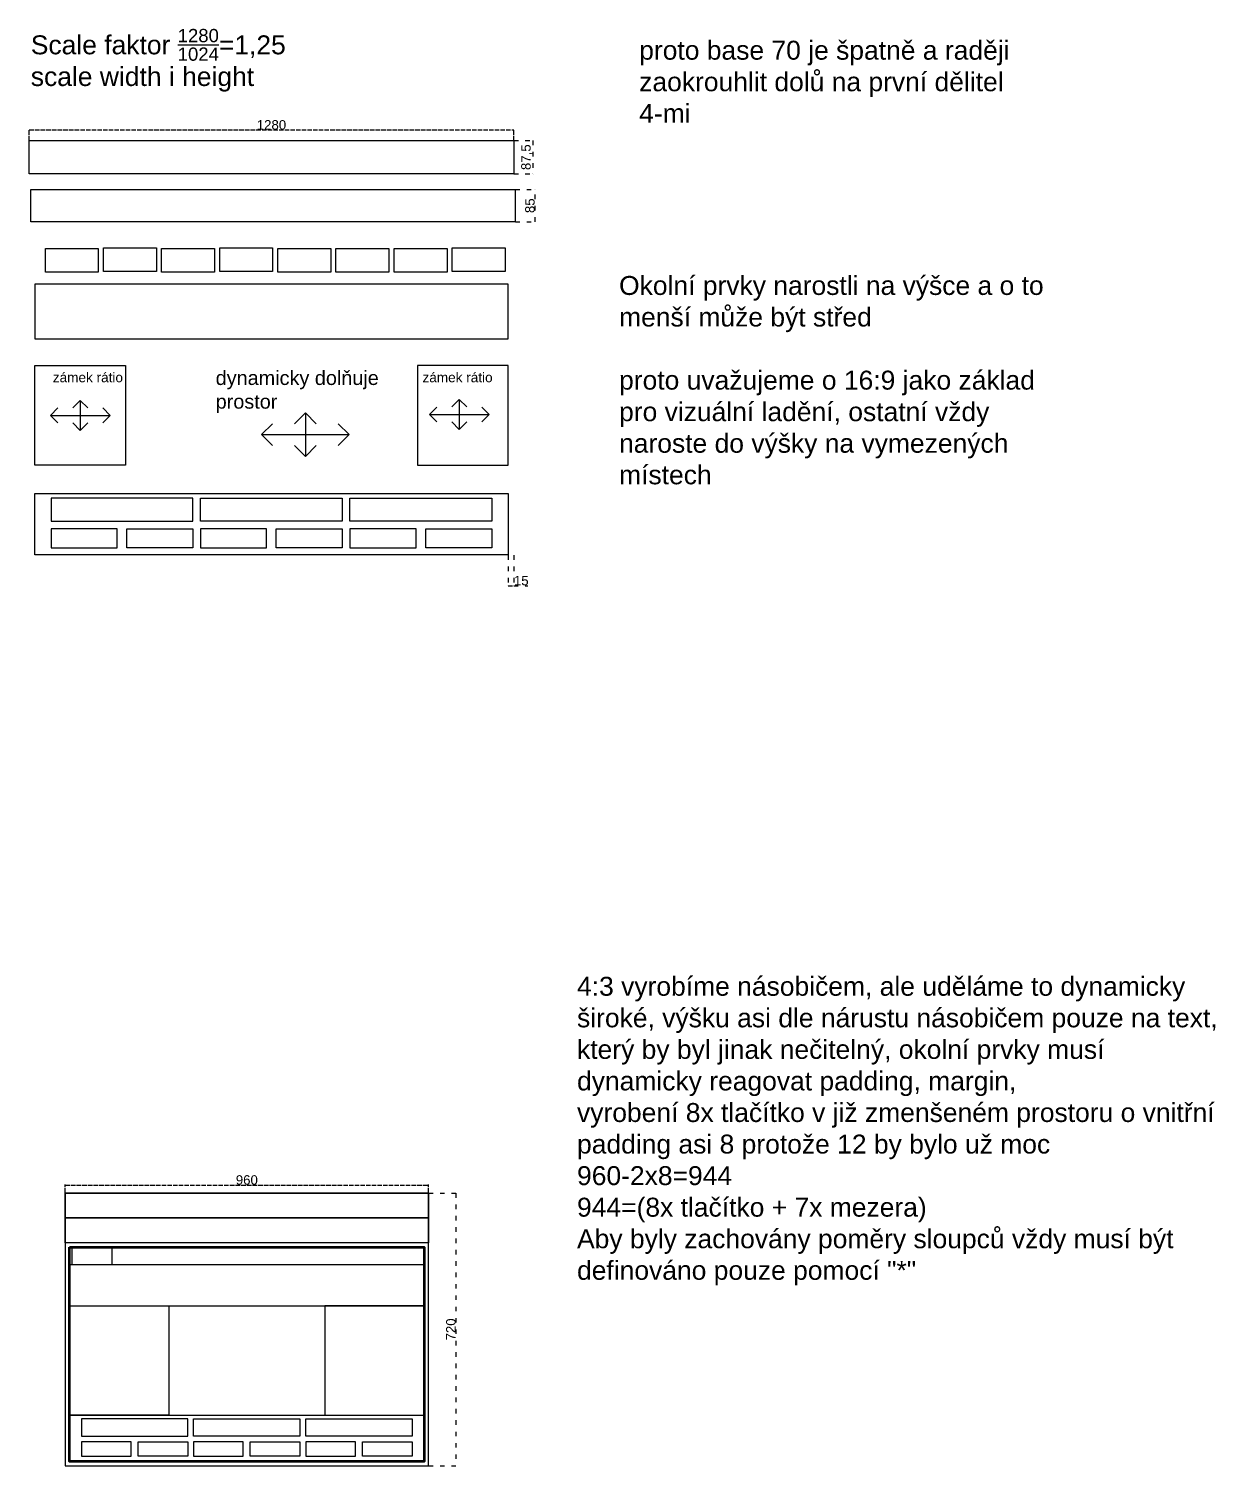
# Model space of a CAD drawing. Header units: millimetres. Extents: x 368 to 21415, y -5781 to 3895.
# Drawn here: x 18280 to 21415, y -775 to 3022 of the extents above; entities that cross this region are included whole.
import ezdxf

# ---------------------------------------------------------------- set-up
doc = ezdxf.new("R2010")
doc.units = ezdxf.units.MM
doc.linetypes.add('ACAD_ISO02W100', pattern=[15, 12, -3])
doc.linetypes.add('ACAD_ISO03W100', pattern=[30, 12, -18])
for name, color, linetype in [('Layer4', 90, 'Continuous'), ('Layer6', 130, 'Continuous'), ('Layer8', 201, 'Continuous')]:
    doc.layers.add(name, color=color, linetype=linetype)
doc.styles.add('Annotative', font='arial.ttf')
doc.styles.get("Standard").update_dxf_attribs({"font": 'arial.ttf'})
doc.dimstyles.new('ISO-25', dxfattribs={"dimtxt": 25, "dimasz": 2.5, "dimexe": 1.25, "dimexo": 0.625, "dimtad": 1, "dimtxsty": 'Standard', "dimblk": 'ARCHTICK', "dimcen": 2.5, "dimadec": 0, "dimazin": 0, "dimtfac": 1, "dimtmove": 0, "dimatfit": 3, "dimldrblk": 'ARCHTICK', "dimfxl": 1, "dimarcsym": 0})

# ---------------------------------------------------------------- blocks, each defined once
blk = doc.blocks.new('_ArchTick')
at = {"color": 0, "linetype": 'ByBlock', "lineweight": 30, "const_width": 0.15}
blk.add_lwpolyline([(-0.5, -0.5), (0.5, 0.5)], dxfattribs=at)
blk = doc.blocks.new('*D82')
at = {"layer": 'Defpoints', "color": 0, "linetype": 'ACAD_ISO02W100', "lineweight": 30, "transparency": 16777216}
for p in [(19561.2, 2754.6), (18281.2, 2726.5), (19561.2, 2726.5)]:
    blk.add_point(p, dxfattribs=at)
at = {"layer": 'Layer8', "color": 0, "linetype": 'ACAD_ISO02W100', "lineweight": -2, "transparency": 16777216}
for p, q in [((18281.2, 2727.1), (18281.2, 2755.9)), ((18281.2, 2754.6), (19561.2, 2754.6)), ((19561.2, 2727.1), (19561.2, 2755.9))]:
    blk.add_line(p, q, dxfattribs=at)
at = {"layer": 'Layer8', "color": 0, "linetype": 'ACAD_ISO02W100', "lineweight": -2, "transparency": 16777216, "xscale": 2.5, "yscale": 2.5, "zscale": 2.5, "rotation": 180}
blk.add_blockref('_ArchTick', (18281.2, 2754.6), dxfattribs=at)
at = {"layer": 'Layer8', "color": 0, "linetype": 'ACAD_ISO02W100', "lineweight": -2, "transparency": 16777216, "xscale": 2.5, "yscale": 2.5, "zscale": 2.5}
blk.add_blockref('_ArchTick', (19561.2, 2754.6), dxfattribs=at)
at = {"layer": 'Layer8', "color": 0, "linetype": 'ACAD_ISO02W100', "transparency": 16777216, "insert": (18921.2, 2768), "char_height": 25, "attachment_point": 5}
blk.add_mtext('1280', dxfattribs=at)
blk = doc.blocks.new('*D81')
at = {"layer": 'Defpoints', "color": 0, "linetype": 'ACAD_ISO03W100', "lineweight": 30, "transparency": 16777216}
for p in [(19546.2, 1632.3), (19561.2, 1632.3), (19561.2, 1550.9)]:
    blk.add_point(p, dxfattribs=at)
at = {"layer": 'Layer8', "color": 0, "linetype": 'ACAD_ISO03W100', "lineweight": -2, "transparency": 16777216}
for p, q in [((19546.2, 1631.7), (19546.2, 1549.6)), ((19561.2, 1631.7), (19561.2, 1549.6)), ((19546.2, 1550.9), (19561.2, 1550.9)), ((19561.2, 1550.9), (19598.6, 1550.9))]:
    blk.add_line(p, q, dxfattribs=at)
at = {"layer": 'Layer8', "color": 0, "linetype": 'ACAD_ISO03W100', "lineweight": -2, "transparency": 16777216, "xscale": 2.5, "yscale": 2.5, "zscale": 2.5, "rotation": 180}
blk.add_blockref('_ArchTick', (19546.2, 1550.9), dxfattribs=at)
at = {"layer": 'Layer8', "color": 0, "linetype": 'ACAD_ISO03W100', "lineweight": -2, "transparency": 16777216, "xscale": 2.5, "yscale": 2.5, "zscale": 2.5}
blk.add_blockref('_ArchTick', (19561.2, 1550.9), dxfattribs=at)
at = {"layer": 'Layer8', "color": 0, "linetype": 'ACAD_ISO03W100', "transparency": 16777216, "insert": (19581.2, 1564.3), "char_height": 25, "attachment_point": 5}
blk.add_mtext('15', dxfattribs=at)
blk = doc.blocks.new('*D80')
at = {"layer": 'Defpoints', "color": 0, "linetype": 'ACAD_ISO03W100', "lineweight": 30, "transparency": 16777216}
for p in [(19561.3, 2726.5), (19561.2, 2639), (19611.5, 2639)]:
    blk.add_point(p, dxfattribs=at)
at = {"layer": 'Layer8', "color": 0, "linetype": 'ACAD_ISO03W100', "lineweight": -2, "transparency": 16777216}
for p, q in [((19561.9, 2726.5), (19612.8, 2726.5)), ((19611.5, 2726.5), (19611.5, 2639)), ((19561.9, 2639), (19612.8, 2639))]:
    blk.add_line(p, q, dxfattribs=at)
at = {"layer": 'Layer8', "color": 0, "linetype": 'ACAD_ISO03W100', "lineweight": -2, "transparency": 16777216, "xscale": 2.5, "yscale": 2.5, "zscale": 2.5}
for p, rotation in [((19611.5, 2726.5), 90), ((19611.5, 2639), 270)]:
    blk.add_blockref('_ArchTick', p, dxfattribs=dict(at, rotation=rotation))
at = {"layer": 'Layer8', "color": 0, "linetype": 'ACAD_ISO03W100', "transparency": 16777216, "insert": (19595.9, 2682.7), "char_height": 25, "attachment_point": 5, "rotation": 90}
blk.add_mtext('87,5', dxfattribs=at)
blk = doc.blocks.new('*D84')
at = {"layer": 'Defpoints', "color": 0, "linetype": 'ACAD_ISO03W100', "lineweight": 30, "transparency": 16777216}
for p in [(19565, 2597), (19617.6, 2597), (19565, 2512)]:
    blk.add_point(p, dxfattribs=at)
at = {"layer": 'Layer8', "color": 0, "linetype": 'ACAD_ISO03W100', "lineweight": -2, "transparency": 16777216}
for p, q in [((19565.6, 2597), (19618.8, 2597)), ((19617.6, 2512), (19617.6, 2597)), ((19565.6, 2512), (19618.8, 2512))]:
    blk.add_line(p, q, dxfattribs=at)
at = {"layer": 'Layer8', "color": 0, "linetype": 'ACAD_ISO03W100', "lineweight": -2, "transparency": 16777216, "xscale": 2.5, "yscale": 2.5, "zscale": 2.5}
for p, rotation in [((19617.6, 2597), 90), ((19617.6, 2512), 270)]:
    blk.add_blockref('_ArchTick', p, dxfattribs=dict(at, rotation=rotation))
at = {"layer": 'Layer8', "color": 0, "linetype": 'ACAD_ISO03W100', "transparency": 16777216, "insert": (19604.2, 2554.5), "char_height": 25, "attachment_point": 5, "rotation": 90}
blk.add_mtext('85', dxfattribs=at)
blk = doc.blocks.new('*D93')
at = {"layer": 'Defpoints', "color": 0, "linetype": 'ACAD_ISO02W100', "lineweight": 30, "transparency": 16777216}
for p in [(19336.1, -32.1), (18376.1, -53.3), (19336.1, -53.3)]:
    blk.add_point(p, dxfattribs=at)
at = {"layer": 'Layer8', "color": 0, "linetype": 'ACAD_ISO02W100', "lineweight": -2, "transparency": 16777216}
for p, q in [((18376.1, -52.6), (18376.1, -30.9)), ((18376.1, -32.1), (19336.1, -32.1)), ((19336.1, -52.6), (19336.1, -30.9))]:
    blk.add_line(p, q, dxfattribs=at)
at = {"layer": 'Layer8', "color": 0, "linetype": 'ACAD_ISO02W100', "lineweight": -2, "transparency": 16777216, "xscale": 2.5, "yscale": 2.5, "zscale": 2.5, "rotation": 180}
blk.add_blockref('_ArchTick', (18376.1, -32.1), dxfattribs=at)
at = {"layer": 'Layer8', "color": 0, "linetype": 'ACAD_ISO02W100', "lineweight": -2, "transparency": 16777216, "xscale": 2.5, "yscale": 2.5, "zscale": 2.5}
blk.add_blockref('_ArchTick', (19336.1, -32.1), dxfattribs=at)
at = {"layer": 'Layer8', "color": 0, "linetype": 'ACAD_ISO02W100', "transparency": 16777216, "insert": (18856.1, -18.7), "char_height": 25, "attachment_point": 5}
blk.add_mtext('960', dxfattribs=at)
blk = doc.blocks.new('*D92')
at = {"layer": 'Defpoints', "color": 0, "linetype": 'ACAD_ISO03W100', "lineweight": 30, "transparency": 16777216}
for p in [(19336.1, -53.3), (19336.1, -773.3), (19408.7, -773.3)]:
    blk.add_point(p, dxfattribs=at)
at = {"layer": 'Layer8', "color": 0, "linetype": 'ACAD_ISO03W100', "lineweight": -2, "transparency": 16777216}
for p, q in [((19336.7, -53.3), (19409.9, -53.3)), ((19408.7, -53.3), (19408.7, -773.3)), ((19336.7, -773.3), (19409.9, -773.3))]:
    blk.add_line(p, q, dxfattribs=at)
at = {"layer": 'Layer8', "color": 0, "linetype": 'ACAD_ISO03W100', "lineweight": -2, "transparency": 16777216, "xscale": 2.5, "yscale": 2.5, "zscale": 2.5}
for p, rotation in [((19408.7, -53.3), 90), ((19408.7, -773.3), 270)]:
    blk.add_blockref('_ArchTick', p, dxfattribs=dict(at, rotation=rotation))
at = {"layer": 'Layer8', "color": 0, "linetype": 'ACAD_ISO03W100', "transparency": 16777216, "insert": (19395.3, -413.3), "char_height": 25, "attachment_point": 5, "rotation": 90}
blk.add_mtext('720', dxfattribs=at)

msp = doc.modelspace()

# ---------------------------------------------------------------- linework, layer by layer
at = {"color": 7, "lineweight": 30, "true_color": 0xffffff}
for points in [[(18323.704, 2441.436), (18463.704, 2441.436), (18463.704, 2378.936), (18323.704, 2378.936)], [(18477.252, 2443.201), (18617.252, 2443.201), (18617.252, 2380.701), (18477.252, 2380.701)], [(18630.8, 2441.436), (18770.8, 2441.436), (18770.8, 2378.936), (18630.8, 2378.936)], [(18784.348, 2443.201), (18924.348, 2443.201), (18924.348, 2380.701), (18784.348, 2380.701)], [(18937.895, 2441.436), (19077.895, 2441.436), (19077.895, 2378.936), (18937.895, 2378.936)], [(19091.443, 2441.436), (19231.443, 2441.436), (19231.443, 2378.936), (19091.443, 2378.936)], [(19244.991, 2441.436), (19384.991, 2441.436), (19384.991, 2378.936), (19244.991, 2378.936)], [(19398.539, 2443.201), (19538.539, 2443.201), (19538.539, 2380.701), (19398.539, 2380.701)], [(18394.838, -195.752), (18499.838, -195.752), (18499.838, -242.627), (18394.838, -242.627)]]:
    msp.add_lwpolyline(points, close=True, dxfattribs=at)
at = {"lineweight": 30}
for points in [[(18338.825, 1721.493), (18713.825, 1721.493), (18713.825, 1782.333), (18338.825, 1782.333)], [(19108.374, 1721.493), (18733.374, 1721.493), (18733.374, 1782.333), (19108.374, 1782.333)], [(19503.632, 1721.493), (19128.632, 1721.493), (19128.632, 1782.333), (19503.632, 1782.333)], [(18338.825, 1651.137), (18513.825, 1651.137), (18513.825, 1701.137), (18338.825, 1701.137)], [(18713.825, 1651.137), (18538.825, 1651.137), (18538.825, 1701.137), (18713.825, 1701.137)], [(18733.374, 1651.137), (18908.374, 1651.137), (18908.374, 1701.137), (18733.374, 1701.137)], [(19108.374, 1651.137), (18933.374, 1651.137), (18933.374, 1701.137), (19108.374, 1701.137)], [(19128.632, 1651.137), (19303.632, 1651.137), (19303.632, 1701.137), (19128.632, 1701.137)], [(19503.632, 1651.137), (19328.632, 1651.137), (19328.632, 1701.137), (19503.632, 1701.137)], [(18419.288, -695.133), (18700.538, -695.133), (18700.538, -649.502), (18419.288, -649.502)], [(18996.449, -695.133), (18715.199, -695.133), (18715.199, -649.502), (18996.449, -649.502)], [(19292.893, -695.133), (19011.643, -695.133), (19011.643, -649.502), (19292.893, -649.502)], [(18419.288, -747.9), (18550.538, -747.9), (18550.538, -710.4), (18419.288, -710.4)], [(18700.538, -747.9), (18569.288, -747.9), (18569.288, -710.4), (18700.538, -710.4)], [(18715.199, -747.9), (18846.449, -747.9), (18846.449, -710.4), (18715.199, -710.4)], [(18996.449, -747.9), (18865.199, -747.9), (18865.199, -710.4), (18996.449, -710.4)], [(19011.643, -747.9), (19142.893, -747.9), (19142.893, -710.4), (19011.643, -710.4)], [(19292.893, -747.9), (19161.643, -747.9), (19161.643, -710.4), (19292.893, -710.4)]]:
    msp.add_lwpolyline(points, close=True, dxfattribs=at)
at = {"layer": 'Layer4', "color": 5, "lineweight": 30}
for points in [[(18281.229, 2726.46), (19561.229, 2726.46), (19561.229, 2638.96), (18281.229, 2638.96)], [(18376.09, -53.252), (19336.09, -53.252), (19336.09, -118.877), (18376.09, -118.877)]]:
    msp.add_lwpolyline(points, close=True, dxfattribs=at)
at = {"layer": 'Layer4', "lineweight": 30}
for points in [[(18285.011, 2597.026), (19565.011, 2597.026), (19565.011, 2512.026), (18285.011, 2512.026)], [(18376.09, -118.877), (19336.09, -118.877), (19336.09, -184.502), (18376.09, -184.502)]]:
    msp.add_lwpolyline(points, close=True, dxfattribs=at)
at = {"layer": 'Layer4', "color": 52, "lineweight": 30, "true_color": 0xc8c92d}
for points in [[(19546.229, 2347.686), (18296.229, 2347.686), (18296.229, 2202.686), (19546.229, 2202.686)], [(18296.229, 2132.56), (18535.747, 2132.56), (18535.747, 1869.09), (18296.229, 1869.09)], [(19546.229, 2132.56), (19306.71, 2132.56), (19306.71, 1869.09), (19546.229, 1869.09)], [(18296.229, 1794.833), (19546.229, 1794.833), (19546.229, 1632.333), (18296.229, 1632.333)], [(19324.84, -242.627), (18387.34, -242.627), (18387.34, -351.377), (19324.84, -351.377)], [(18387.34, -351.377), (18649.84, -351.377), (18649.84, -640.127), (18387.34, -640.127)], [(19324.84, -351.377), (19062.34, -351.377), (19062.34, -640.127), (19324.84, -640.127)], [(18387.34, -640.127), (19324.84, -640.127), (19324.84, -762.002), (18387.34, -762.002)]]:
    msp.add_lwpolyline(points, close=True, dxfattribs=at)
at = {"layer": 'Layer4', "color": 215, "lineweight": 60, "true_color": 0xa953a0}
msp.add_lwpolyline([(18387.34, -195.752), (19324.84, -195.752), (19324.84, -762.002), (18387.34, -762.002)], close=True, dxfattribs=at)
at = {"layer": 'Layer6', "lineweight": 30}
msp.add_lwpolyline([(18376.09, -773.252), (19336.09, -773.252), (19336.09, -53.252), (18376.09, -53.252)], close=True, dxfattribs=at)
at = {"layer": 'Layer8', "color": 7, "lineweight": 30, "true_color": 0xffffff}
for p, q in [((18535.747, 2098.343), (18535.747, 2064.127)), ((18336.961, 2000.825), (18356.667, 2020.531)), ((18415.988, 2040.338), (18396.282, 2020.633)), ((18415.988, 2040.338), (18415.988, 1961.312)), ((18415.988, 2040.338), (18435.693, 2020.633)), ((18495.014, 2000.825), (18475.309, 2020.531)), ((19338.346, 2003.183), (19358.051, 2022.889)), ((19417.372, 2042.697), (19397.667, 2022.991)), ((19417.372, 2042.697), (19417.372, 1963.67)), ((19417.372, 2042.697), (19437.077, 2022.991)), ((19496.398, 2003.183), (19476.693, 2022.889)), ((18336.961, 2000.825), (18495.014, 2000.825)), ((18336.961, 2000.825), (18356.667, 1981.12)), ((18415.988, 1961.312), (18396.282, 1981.018)), ((18415.988, 1961.312), (18435.693, 1981.018)), ((18495.014, 2000.825), (18475.309, 1981.12)), ((18895.238, 1949.888), (18924.033, 1978.683)), ((19010.717, 2007.627), (18981.922, 1978.832)), ((19010.717, 2007.627), (19010.717, 1892.149)), ((19010.717, 2007.627), (19039.511, 1978.832)), ((19126.195, 1949.888), (19097.4, 1978.683)), ((19338.346, 2003.183), (19496.398, 2003.183)), ((19338.346, 2003.183), (19358.051, 1983.478)), ((19417.372, 1963.67), (19397.667, 1983.376)), ((19417.372, 1963.67), (19437.077, 1983.376)), ((19496.398, 2003.183), (19476.693, 1983.478)), ((18895.238, 1949.888), (19126.195, 1949.888)), ((18895.238, 1949.888), (18924.033, 1921.093)), ((19126.195, 1949.888), (19097.4, 1921.093)), ((19010.717, 1892.149), (18981.922, 1920.944)), ((19010.717, 1892.149), (19039.511, 1920.944)), ((18649.84, -388.877), (18649.84, -426.377))]:
    msp.add_line(p, q, dxfattribs=at)

# ---------------------------------------------------------------- texts
at = {"layer": 'Layer8', "color": 4, "lineweight": 30, "char_height": 50, "attachment_point": 1, "style": 'Annotative'}
for s, insert, width in [('\\A1;Scale faktor {\\H0.7x;\\S1280/1024;}=1,25^Jscale width i height', (18285.292, 3021.425), 1105.00631), ('\\A1;4:3 vyrobíme násobičem, ale uděláme to dynamicky široké, výšku asi dle nárustu násobičem pouze na text, který by byl jinak nečitelný, okolní prvky musí dynamicky reagovat padding, margin, \\Pvyrobení 8x tlačítko v již zmenšeném prostoru o vnitřní padding asi 8 protože 12 by bylo už moc\\P960-2x8=944 \\P944=(8x tlačítko + 7x mezera)^JAby byly zachovány poměry sloupců vždy musí být definováno pouze pomocí "*"', (19728.588, 518.007), 1693.82476)]:
    msp.add_mtext(s, dxfattribs=dict(at, insert=insert, width=width))
at = {"layer": 'Layer8', "color": 7, "linetype": 'ACAD_ISO03W100', "char_height": 50, "attachment_point": 1, "style": 'Annotative'}
for s, insert, width in [('proto base 70 je špatně a raději zaokrouhlit dolů na první dělitel 4-mi', (19892.833, 2990.248), 1011.58032), ('Okolní prvky narostli na výšce a o to menší může být střed^J^Jproto uvažujeme o 16:9 jako základ pro vizuální ladění, ostatní vždy naroste do výšky na vymezených místech', (19839.652, 2368.938), 1206.25673)]:
    msp.add_mtext(s, dxfattribs=dict(at, insert=insert, width=width))
at = {"layer": 'Layer8', "color": 0, "lineweight": 30, "attachment_point": 1, "style": 'Annotative'}
for s, insert, char_height, width in [('zámek rátio', (18343.52, 2113.963), 25.6627, 228.18695), ('dynamicky dolňuje prostor', (18773.807, 2118.595), 37.5, 449.15611), ('zámek rátio', (19320.253, 2113.963), 25.6627, 228.18695)]:
    msp.add_mtext(s, dxfattribs=dict(at, insert=insert, char_height=char_height, width=width))

# ---------------------------------------------------------------- dimensions: what is measured, and where the dimension line sits
at = {"layer": 'Layer8', "linetype": 'ACAD_ISO02W100'}
for base, p1, p2, picture, middle in [((19561.229, 2754.639), (18281.229, 2726.46), (19561.229, 2726.46), '*D82', (18921.229, 2768.029)), ((19336.09, -32.117), (18376.09, -53.252), (19336.09, -53.252), '*D93', (18856.09, -18.728))]:
    dim = msp.add_linear_dim(base=base, p1=p1, p2=p2, dimstyle='ISO-25', dxfattribs=at)
    dim.commit()
    dim.dimension.update_dxf_attribs({"geometry": picture, "text_midpoint": middle})
at = {"layer": 'Layer8', "linetype": 'ACAD_ISO03W100'}
for base, p1, p2, picture, middle in [((19611.54, 2638.96), (19561.264, 2726.46), (19561.229, 2638.96), '*D80', (19595.891, 2682.71)), ((19408.686, -773.252), (19336.09, -53.252), (19336.09, -773.252), '*D92', (19395.297, -413.252))]:
    dim = msp.add_linear_dim(base=base, p1=p1, p2=p2, angle=90, dimstyle='ISO-25', dxfattribs=at)
    dim.commit()
    dim.dimension.update_dxf_attribs({"geometry": picture, "text_midpoint": middle})
at = {"layer": 'Layer8', "color": 7, "linetype": 'ACAD_ISO03W100'}
dim = msp.add_linear_dim(base=(19617.555, 2597.026), p1=(19565.011, 2512.026), p2=(19565.011, 2597.026), angle=90, dimstyle='ISO-25', dxfattribs=at)
dim.commit()
dim.dimension.update_dxf_attribs({"geometry": '*D84', "text_midpoint": (19604.165, 2554.526)})
at = {"layer": 'Layer8', "linetype": 'ACAD_ISO03W100'}
dim = msp.add_linear_dim(base=(19561.229, 1550.888), p1=(19546.229, 1632.333), p2=(19561.229, 1632.333), dimstyle='ISO-25', dxfattribs=at)
dim.commit()
dim.dimension.update_dxf_attribs({"geometry": '*D81', "text_midpoint": (19581.177, 1564.277)})

doc.saveas('drawing.dxf')
